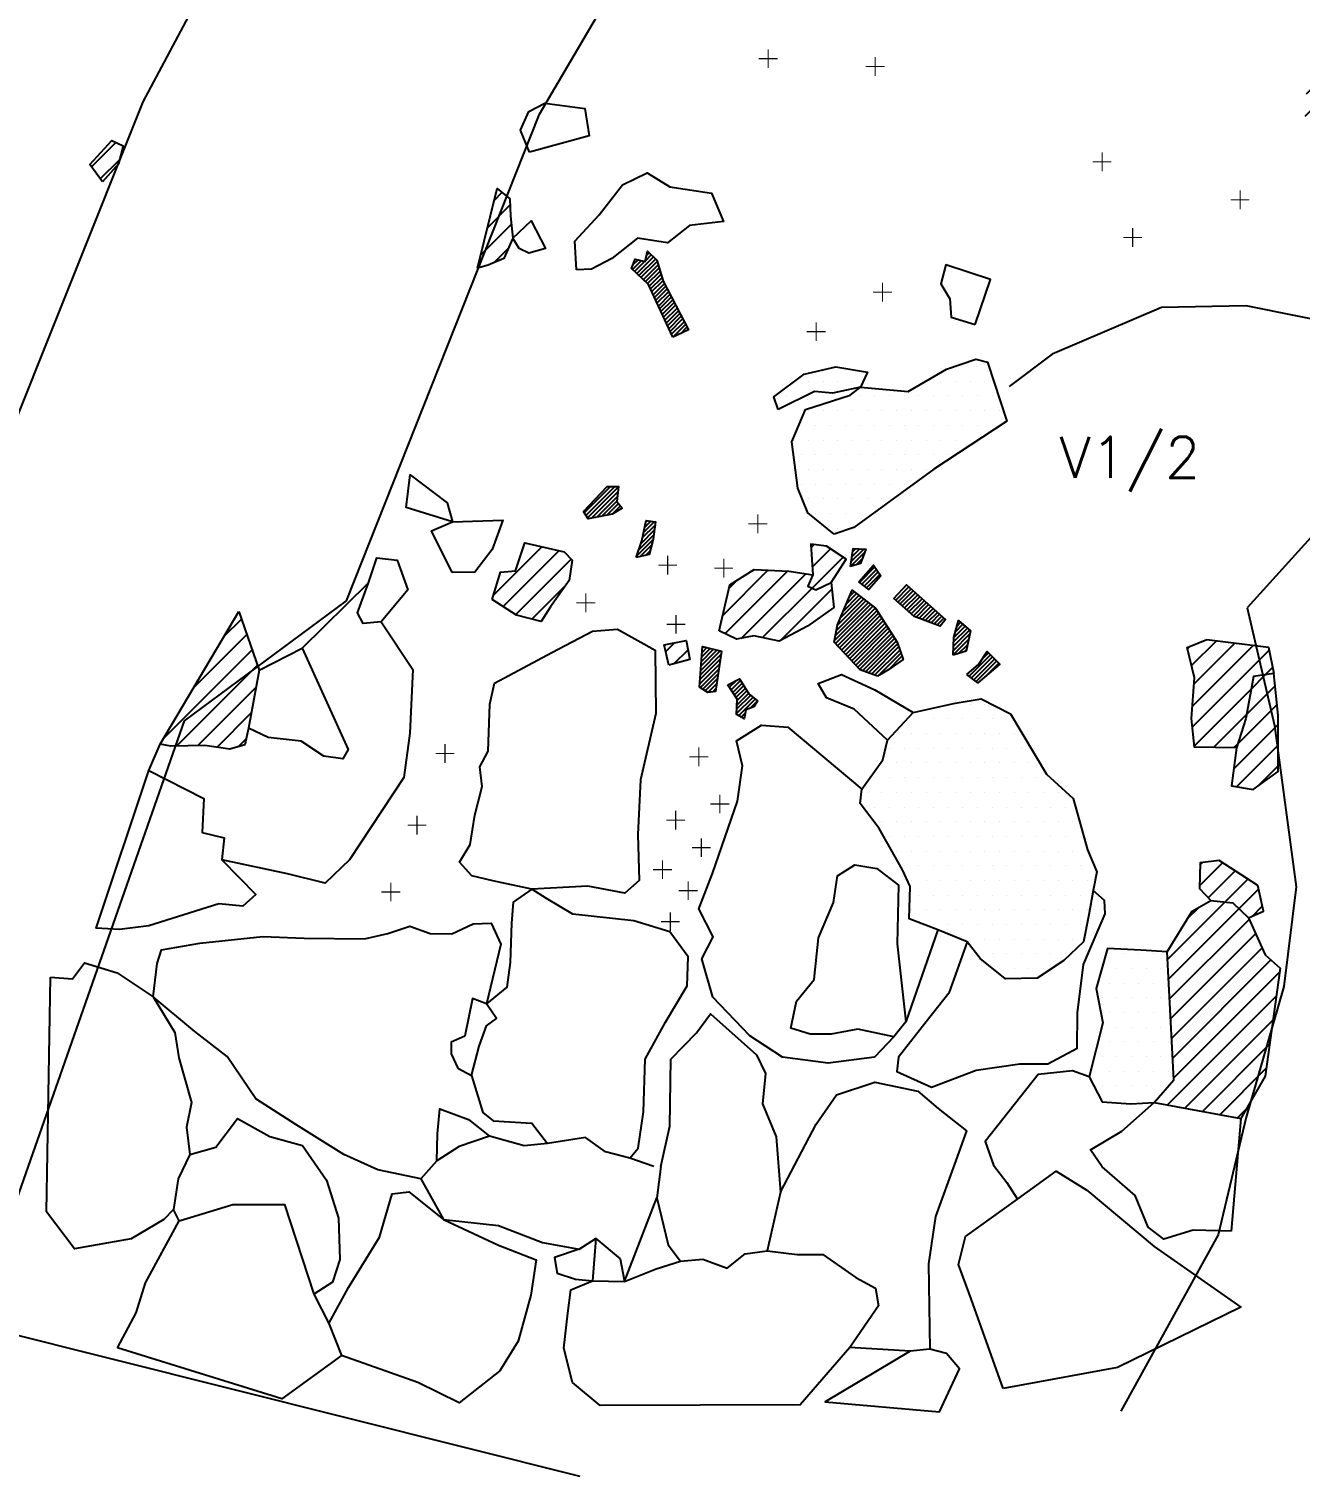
# Model space of a CAD drawing. Header units: metres. Extents: x -9.05 to -4.97, y -14.56 to -9.91.
# Drawn here: x -8.276 to -7.194, y -13.757 to -12.525 of the extents above; entities that cross this region are included whole.
import ezdxf

# ---------------------------------------------------------------- set-up
doc = ezdxf.new("R2010")
doc.units = ezdxf.units.M
doc.header["$LTSCALE"] = 25
doc.header["$MEASUREMENT"] = 0
doc.linetypes.add('STRICHPUNKTX2', pattern=[2, 1, -0.5, 0, -0.5])
doc.layers.get('0').update_dxf_attribs({"linetype": 'CONTINUOUS'})
for name, color, linetype in [('BEFUND', 1, 'CONTINUOUS'), ('FEUER', 1, 'CONTINUOUS'), ('GRABUNGSGRENZE', 3, 'STRICHPUNKTX2'), ('KNOCHEN', 2, 'CONTINUOUS'), ('KNOCHENSCHRAFF', 2, 'CONTINUOUS'), ('STEINE', 4, 'CONTINUOUS'), ('STEINESCHRAFF', 4, 'CONTINUOUS')]:
    doc.layers.add(name, color=color, linetype=linetype)
doc.styles.get("Standard").update_dxf_attribs({"font": 'txt.shx'})

# ---------------------------------------------------------------- blocks, each defined once
blk = doc.blocks.new('*X1')
at = {"color": 0}
for p, q in [((-775.03, -1271.77), (-774.81, -1271.56)), ((-776.24, -1272.98), (-775.47, -1272.21)), ((-776.2, -1272.59), (-775.76, -1272.15)), ((-776.06, -1273.15), (-775.18, -1272.28)), ((-775.88, -1273.33), (-774.46, -1271.91)), ((-775.7, -1273.5), (-774.28, -1272.09)), ((-775.52, -1273.67), (-774.15, -1272.3)), ((-775.34, -1273.85), (-774.06, -1272.57)), ((-775.16, -1274.02), (-773.98, -1272.84)), ((-775.13, -1272.23), (-774.64, -1271.73)), ((-774.98, -1274.19), (-773.89, -1273.11)), ((-774.83, -1274.4), (-773.81, -1273.38)), ((-774.72, -1274.64), (-773.72, -1273.65)), ((-774.61, -1274.88), (-773.64, -1273.92)), ((-774.49, -1275.13), (-773.52, -1274.16)), ((-774.38, -1275.37), (-773.4, -1274.39)), ((-774.27, -1275.61), (-773.28, -1274.62)), ((-774.16, -1275.85), (-773.16, -1274.86)), ((-774.04, -1276.09), (-773.04, -1275.09)), ((-773.93, -1276.33), (-772.92, -1275.32)), ((-773.82, -1276.57), (-772.8, -1275.56)), ((-773.71, -1276.81), (-772.68, -1275.79)), ((-773.59, -1277.05), (-772.57, -1276.03)), ((-773.48, -1277.3), (-772.45, -1276.26)), ((-773.37, -1277.54), (-772.33, -1276.49)), ((-773.26, -1277.78), (-772.21, -1276.73)), ((-773.14, -1278.02), (-772.09, -1276.96)), ((-773.03, -1278.26), (-771.97, -1277.19)), ((-772.92, -1278.5), (-771.85, -1277.43)), ((-772.81, -1278.74), (-771.73, -1277.66)), ((-772.16, -1278.45), (-771.61, -1277.89)), ((-771.5, -1278.14), (-771.49, -1278.13)), ((-780.35, -1293.71), (-778.1, -1291.46)), ((-780.21, -1293.92), (-777.75, -1291.46)), ((-780.07, -1294.13), (-777.43, -1291.49)), ((-779.73, -1294.15), (-777.47, -1291.89)), ((-779.29, -1294.06), (-777.52, -1292.3)), ((-778.85, -1293.97), (-777.57, -1292.7)), ((-778.4, -1293.88), (-777.43, -1292.91)), ((-777.94, -1293.78), (-777.27, -1293.1)), ((-775.38, -1295.81), (-774.31, -1294.74)), ((-775.29, -1295.37), (-774.37, -1294.45)), ((-775.2, -1294.92), (-774.68, -1294.41)), ((-775.11, -1294.48), (-775, -1294.37)), ((-775.9, -1297.39), (-774.48, -1295.97)), ((-775.71, -1296.84), (-774.42, -1295.56)), ((-775.51, -1296.3), (-774.36, -1295.15)), ((-775.58, -1297.43), (-774.61, -1296.46)), ((-775.13, -1297.32), (-774.74, -1296.94)), ((-757.67, -1298.26), (-756.47, -1297.05)), ((-757.62, -1297.85), (-756.55, -1296.78)), ((-757.55, -1297.43), (-756.88, -1296.76)), ((-757.48, -1297), (-757.22, -1296.74)), ((-757.17, -1298.11), (-756.68, -1297.62)), ((-756.92, -1299.62), (-755.6, -1298.31)), ((-756.72, -1299.78), (-755.46, -1298.52)), ((-756.52, -1299.93), (-755.32, -1298.73)), ((-756.32, -1300.08), (-755.18, -1298.95)), ((-753.13, -1300.08), (-752.9, -1299.84)), ((-758.88, -1303.71), (-756.37, -1301.19)), ((-758.81, -1303.28), (-756.57, -1301.04)), ((-758.56, -1302.68), (-756.77, -1300.88)), ((-758.29, -1302.06), (-756.97, -1300.73)), ((-758.03, -1301.44), (-757.17, -1300.58)), ((-757.76, -1300.82), (-757.37, -1300.42)), ((-756.12, -1300.24), (-756.03, -1300.15)), ((-753.83, -1301.13), (-752.71, -1300.01)), ((-753.64, -1301.3), (-752.52, -1300.18)), ((-753.45, -1301.46), (-752.34, -1300.34)), ((-753.27, -1301.63), (-752.15, -1300.51)), ((-753.08, -1301.79), (-751.96, -1300.68)), ((-752.89, -1301.96), (-751.77, -1300.84)), ((-752.7, -1302.12), (-751.59, -1301.01)), ((-752.51, -1302.29), (-751.4, -1301.18)), ((-759.03, -1304.56), (-755.97, -1301.5)), ((-758.96, -1304.14), (-756.17, -1301.35)), ((-758.95, -1304.84), (-755.77, -1301.65)), ((-758.78, -1305.02), (-755.57, -1301.81)), ((-758.61, -1305.2), (-755.42, -1302.02)), ((-758.44, -1305.38), (-755.29, -1302.23)), ((-758.26, -1305.57), (-755.15, -1302.45)), ((-752.33, -1302.46), (-751.21, -1301.34)), ((-752.1, -1302.58), (-751.03, -1301.51)), ((-751.84, -1302.68), (-750.84, -1301.68)), ((-751.58, -1302.77), (-750.65, -1301.84)), ((-751.33, -1302.87), (-750.47, -1302.01)), ((-751.07, -1302.96), (-750.28, -1302.18)), ((-750.81, -1303.06), (-750.09, -1302.34)), ((-758.09, -1305.75), (-755.01, -1302.67)), ((-757.92, -1305.93), (-754.88, -1302.88)), ((-757.75, -1306.11), (-754.74, -1303.1)), ((-757.58, -1306.3), (-754.6, -1303.32)), ((-757.41, -1306.48), (-754.47, -1303.53)), ((-750.55, -1303.16), (-749.91, -1302.51)), ((-750.29, -1303.25), (-749.72, -1302.68)), ((-748.91, -1305.05), (-747.54, -1303.68)), ((-748.9, -1304.69), (-747.73, -1303.52)), ((-748.89, -1304.32), (-747.92, -1303.36)), ((-748.75, -1303.83), (-748.11, -1303.19)), ((-748.61, -1303.34), (-748.31, -1303.03)), ((-757.24, -1306.66), (-754.33, -1303.75)), ((-757.07, -1306.84), (-754.19, -1303.97)), ((-756.9, -1307.03), (-754.05, -1304.18)), ((-756.66, -1307.14), (-753.92, -1304.4)), ((-756.4, -1307.23), (-753.78, -1304.62)), ((-756.14, -1307.33), (-753.67, -1304.86)), ((-748.94, -1305.78), (-747.61, -1304.46)), ((-748.92, -1305.42), (-747.52, -1304.01)), ((-748.49, -1305.69), (-747.7, -1304.9)), ((-770.47, -1307.52), (-768.71, -1305.75)), ((-770.44, -1307.14), (-768.77, -1305.46)), ((-770.42, -1306.76), (-769.05, -1305.39)), ((-770.39, -1306.38), (-769.34, -1305.32)), ((-770.36, -1305.99), (-769.62, -1305.25)), ((-770.33, -1305.61), (-769.9, -1305.18)), ((-770.31, -1305.23), (-770.18, -1305.11)), ((-755.89, -1307.43), (-753.58, -1305.12)), ((-755.63, -1307.53), (-753.49, -1305.38)), ((-755.32, -1307.57), (-753.4, -1305.65)), ((-754.48, -1307.09), (-753.31, -1305.91)), ((-747.97, -1305.52), (-747.79, -1305.35)), ((-747.58, -1307.61), (-745.77, -1305.8)), ((-747.38, -1307.76), (-745.59, -1305.97)), ((-747.18, -1307.91), (-745.41, -1306.15)), ((-746.42, -1306.09), (-745.94, -1305.62)), ((-770.53, -1308.28), (-768.83, -1306.58)), ((-770.5, -1307.9), (-768.77, -1306.17)), ((-770.48, -1308.59), (-768.89, -1307)), ((-753.29, -1306.25), (-753.21, -1306.17)), ((-746.98, -1308.07), (-745.24, -1306.33)), ((-746.07, -1307.51), (-745.06, -1306.5)), ((-770.26, -1308.72), (-768.95, -1307.42)), ((-770.05, -1308.86), (-769.02, -1307.83)), ((-769.83, -1309), (-769.08, -1308.25)), ((-767.97, -1308.55), (-767.36, -1307.94)), ((-767.83, -1308.77), (-767.04, -1307.98)), ((-767.7, -1308.99), (-766.9, -1308.19)), ((-767.56, -1309.21), (-766.77, -1308.41)), ((-767.43, -1309.42), (-766.63, -1308.63)), ((-682.24, -1311.92), (-678.77, -1308.45)), ((-681.85, -1311.18), (-679.04, -1308.37)), ((-681.46, -1310.43), (-679.31, -1308.29)), ((-769.41, -1308.93), (-769.14, -1308.66)), ((-767.39, -1310.8), (-765.98, -1309.39)), ((-767.38, -1310.43), (-766.17, -1309.23)), ((-767.36, -1310.07), (-766.35, -1309.06)), ((-767.35, -1309.7), (-766.49, -1308.84)), ((-767.21, -1310.98), (-765.79, -1309.56)), ((-766.21, -1310.33), (-765.65, -1309.77)), ((-682.62, -1312.65), (-678.85, -1308.88)), ((-682.43, -1312.82), (-679.14, -1309.52)), ((-766.98, -1311.1), (-766.64, -1310.75)), ((-682.24, -1312.98), (-679.43, -1310.17)), ((-682.06, -1313.15), (-679.69, -1310.78)), ((-766.75, -1311.22), (-766.72, -1311.2)), ((-681.87, -1313.31), (-679.73, -1311.17)), ((-681.68, -1313.48), (-679.77, -1311.57)), ((-681.49, -1313.64), (-679.81, -1311.96)), ((-681.3, -1313.81), (-679.85, -1312.35)), ((-681.11, -1313.97), (-679.89, -1312.75)), ((-680.76, -1313.98), (-679.93, -1313.14)), ((-680.17, -1313.74), (-679.97, -1313.54)), ((-687.28, -1317.31), (-684.69, -1314.72)), ((-687.14, -1317.52), (-684.25, -1314.63)), ((-686.76, -1317.5), (-683.8, -1314.54)), ((-686.39, -1317.48), (-683.36, -1314.45)), ((-686.02, -1317.47), (-682.97, -1314.42)), ((-685.65, -1317.45), (-682.88, -1314.68)), ((-687.1, -1316.78), (-685.13, -1314.81)), ((-686.93, -1316.25), (-685.57, -1314.9)), ((-686.75, -1315.72), (-686.02, -1314.99)), ((-686.57, -1315.19), (-686.46, -1315.08)), ((-685.27, -1317.43), (-682.79, -1314.95)), ((-684.9, -1317.41), (-682.7, -1315.21)), ((-684.53, -1317.39), (-682.61, -1315.48)), ((-684.16, -1317.37), (-682.53, -1315.74)), ((-683.79, -1317.35), (-682.65, -1316.22)), ((-683.41, -1317.33), (-683.12, -1317.04)), ((-687.35, -1322.69), (-684.93, -1320.26)), ((-687.35, -1323.04), (-684.63, -1320.32)), ((-687.28, -1323.32), (-684.33, -1320.37)), ((-687.24, -1322.22), (-685.23, -1320.21)), ((-687.2, -1323.6), (-684.52, -1320.92)), ((-687.12, -1321.75), (-685.72, -1320.35)), ((-687, -1321.28), (-686.54, -1320.81)), ((-687.13, -1323.87), (-684.77, -1321.52)), ((-686.95, -1324.05), (-685.01, -1322.11)), ((-686.69, -1324.15), (-684.94, -1322.39)), ((-686.44, -1324.25), (-684.86, -1322.67)), ((-686.18, -1324.35), (-684.79, -1322.96)), ((-685.93, -1324.45), (-684.72, -1323.24)), ((-689.94, -1324.56), (-689.86, -1324.49)), ((-689.91, -1324.9), (-689.46, -1324.44)), ((-689.89, -1325.23), (-689.05, -1324.38)), ((-689.87, -1325.56), (-688.64, -1324.33)), ((-689.85, -1325.89), (-688.23, -1324.28)), ((-689.83, -1326.22), (-687.9, -1324.3)), ((-689.8, -1326.55), (-687.66, -1324.41)), ((-689.78, -1326.89), (-687.42, -1324.53)), ((-689.76, -1327.22), (-687.19, -1324.64)), ((-685.68, -1324.55), (-684.65, -1323.52)), ((-684.83, -1324.05), (-684.57, -1323.8)), ((-689.74, -1327.55), (-686.95, -1324.76)), ((-689.72, -1327.88), (-686.71, -1324.87)), ((-689.69, -1328.21), (-686.47, -1324.99)), ((-689.53, -1328.4), (-686.63, -1325.5)), ((-689.23, -1328.46), (-686.86, -1326.09)), ((-688.94, -1328.52), (-687.1, -1326.68)), ((-688.65, -1328.58), (-687.09, -1327.03)), ((-688.35, -1328.64), (-687.04, -1327.32)), ((-687.99, -1328.63), (-686.95, -1327.59)), ((-687.55, -1328.55), (-686.79, -1327.78)), ((-687.12, -1328.46), (-686.62, -1327.97)), ((-686.68, -1328.38), (-686.46, -1328.16))]:
    blk.add_line(p, q, dxfattribs=at)
blk = doc.blocks.new('*X3')
at = {"color": 0}
for p, q in [((-788, -1267.07), (-787.36, -1266.42)), ((-788.58, -1269.42), (-786.68, -1267.51)), ((-789.17, -1271.77), (-786.56, -1269.16)), ((-788.03, -1272.39), (-786.83, -1271.19)), ((-785.42, -1296.31), (-785.37, -1296.25)), ((-788.1, -1300.75), (-783.93, -1296.58)), ((-787.25, -1301.67), (-782.49, -1296.91)), ((-761.03, -1296.66), (-760.78, -1296.41)), ((-760.94, -1300.11), (-758.31, -1297.48)), ((-760.93, -1298.33), (-759.37, -1296.77)), ((-786.17, -1302.36), (-781.45, -1297.64)), ((-768.56, -1302.43), (-764.71, -1298.58)), ((-768.37, -1304), (-763.03, -1298.67)), ((-784.8, -1302.75), (-781.99, -1299.94)), ((-768.02, -1300.12), (-767.37, -1299.47)), ((-766.98, -1304.39), (-761.48, -1298.89)), ((-765.16, -1304.32), (-760.94, -1300.11)), ((-763.63, -1304.56), (-759.26, -1300.2)), ((-811, -1304.21), (-809.54, -1302.74)), ((-813.58, -1308.56), (-809.08, -1304.05)), ((-773.41, -1305.51), (-772.67, -1304.77)), ((-816.16, -1312.91), (-808.62, -1305.37)), ((-772.68, -1306.54), (-771.52, -1305.38)), ((-815.04, -1313.55), (-808.17, -1306.68)), ((-813.24, -1313.51), (-808.3, -1308.57)), ((-811.6, -1313.65), (-808.7, -1310.74)), ((-809.79, -1313.6), (-809.13, -1312.94)), ((-862.51, -1338.04), (-857.01, -1332.54)), ((-862.4, -1339.69), (-855.13, -1332.43)), ((-862.22, -1341.28), (-853.34, -1332.4)), ((-862.1, -1342.93), (-851.84, -1332.67)), ((-861.84, -1344.44), (-850.34, -1332.94)), ((-863.4, -1337.16), (-859.98, -1333.74)), ((-860.99, -1345.36), (-849.45, -1333.82)), ((-860.14, -1346.27), (-849.02, -1335.15)), ((-859.01, -1346.91), (-848.59, -1336.49)), ((-857.53, -1347.2), (-848.15, -1337.82)), ((-855.82, -1347.26), (-847.72, -1339.16)), ((-853.88, -1347.09), (-847.41, -1340.62)), ((-852.06, -1347.03), (-847.28, -1342.26)), ((-850.42, -1347.16), (-847.16, -1343.9)), ((-849.31, -1347.83), (-847.03, -1345.54)), ((-848.21, -1348.49), (-846.91, -1347.18)), ((-847.11, -1349.15), (-846.78, -1348.83))]:
    blk.add_line(p, q, dxfattribs=at)
blk = doc.blocks.new('*X4')
at = {"color": 0}
for p, q in [((-718.98, -1259.92), (-716.9, -1257.83)), ((-718.86, -1258.03), (-718.39, -1257.56)), ((-718.19, -1260.89), (-716.63, -1259.33)), ((-708.74, -1265.59), (-707.8, -1264.64)), ((-708.16, -1266.78), (-706.7, -1265.31)), ((-707.58, -1267.96), (-705.59, -1265.98)), ((-707, -1269.15), (-704.49, -1266.64)), ((-716.89, -1286.11), (-713.81, -1283.03)), ((-716.25, -1287.24), (-712.27, -1283.26)), ((-715.69, -1288.45), (-710.73, -1283.49)), ((-714.24, -1288.76), (-709.27, -1283.8)), ((-711.53, -1287.82), (-708.76, -1285.05)), ((-728.64, -1306.7), (-726.53, -1304.59)), ((-728.43, -1308.26), (-724.96, -1304.79)), ((-728.98, -1305.27), (-728.77, -1305.06)), ((-728.57, -1310.16), (-723.39, -1304.99)), ((-728.57, -1311.93), (-722.04, -1305.4)), ((-722.37, -1307.5), (-721.74, -1306.87)), ((-723.95, -1310.85), (-721.53, -1308.43)), ((-723.55, -1308.68), (-722.37, -1307.5)), ((-728.4, -1313.53), (-723.55, -1308.68)), ((-726.77, -1313.67), (-723.95, -1310.85)), ((-724.73, -1313.4), (-721.36, -1310.03)), ((-725.05, -1315.49), (-721.27, -1311.71)), ((-725.03, -1313.69), (-724.73, -1313.4)), ((-724.82, -1317.02), (-721.27, -1313.47)), ((-722.98, -1316.95), (-721.27, -1315.24)), ((-727.97, -1325.47), (-726, -1323.5)), ((-727.93, -1323.67), (-727.75, -1323.49)), ((-727.22, -1326.49), (-724.92, -1324.19)), ((-725.8, -1326.84), (-723.85, -1324.89)), ((-724.61, -1327.41), (-722.93, -1325.74)), ((-730.68, -1331.72), (-725.8, -1326.84)), ((-730.6, -1333.4), (-724.61, -1327.41)), ((-730.51, -1335.08), (-723.74, -1328.32)), ((-728.95, -1328.22), (-728.04, -1327.32)), ((-723.46, -1328.03), (-722.62, -1327.2)), ((-730.42, -1336.76), (-723.19, -1329.54)), ((-730.33, -1338.44), (-722.64, -1330.75)), ((-730.25, -1340.13), (-721.89, -1331.77)), ((-730.16, -1341.81), (-721.15, -1332.8)), ((-670.96, -1333.87), (-669.55, -1332.47)), ((-670.09, -1334.77), (-667.94, -1332.62)), ((-669.07, -1335.52), (-666.32, -1332.77)), ((-667.9, -1336.11), (-665.24, -1333.45)), ((-730.7, -1344.11), (-721.43, -1334.85)), ((-729.21, -1344.39), (-721.72, -1336.9)), ((-727.72, -1344.67), (-722, -1338.95)), ((-726.22, -1344.94), (-722.28, -1341)), ((-724.73, -1345.22), (-724, -1344.48))]:
    blk.add_line(p, q, dxfattribs=at)
blk = doc.blocks.new('*X5')
at = {"color": 0}
for p, q in [((-843.78, -1236.23), (-843.36, -1235.8)), ((-843.49, -1237.7), (-841.69, -1235.91)), ((-842.99, -1238.97), (-840.66, -1236.64)), ((-841.47, -1239.22), (-841.01, -1238.76)), ((-839.29, -1240.57), (-838.59, -1239.87)), ((-838.43, -1241.48), (-837.35, -1240.4)), ((-842.41, -1243.69), (-841.46, -1242.75)), ((-841.33, -1244.38), (-839.66, -1242.72)), ((-840.13, -1244.95), (-838.95, -1243.77)), ((-822.3, -1264.24), (-820.22, -1262.16)), ((-821.55, -1265.26), (-819.9, -1263.61)), ((-834.89, -1283.9), (-832.88, -1281.89))]:
    blk.add_line(p, q, dxfattribs=at)
blk = doc.blocks.new('LB')
at = {"layer": 'FEUER', "const_width": 0.1}
for points in [[(0, 0), (0, -1.6)], [(-0.8, -0.8), (0.8, -0.8)]]:
    blk.add_lwpolyline(points, dxfattribs=at)
blk = doc.blocks.new('*X12')
at = {"color": 0}
for p, q in [((-748.125, -1281.25), (-748.125, -1281.25)), ((-746.875, -1281.25), (-746.875, -1281.25)), ((-761.25, -1282.5), (-761.25, -1282.5)), ((-760, -1282.5), (-760, -1282.5)), ((-758.75, -1282.5), (-758.75, -1282.5)), ((-757.5, -1282.5), (-757.5, -1282.5)), ((-751.25, -1282.5), (-751.25, -1282.5)), ((-750, -1282.5), (-750, -1282.5)), ((-748.75, -1282.5), (-748.75, -1282.5)), ((-747.5, -1282.5), (-747.5, -1282.5)), ((-746.25, -1282.5), (-746.25, -1282.5)), ((-763.125, -1283.75), (-763.125, -1283.75)), ((-761.875, -1283.75), (-761.875, -1283.75)), ((-756.875, -1283.75), (-756.875, -1283.75)), ((-755.625, -1283.75), (-755.625, -1283.75)), ((-754.375, -1283.75), (-754.375, -1283.75)), ((-753.125, -1283.75), (-753.125, -1283.75)), ((-751.875, -1283.75), (-751.875, -1283.75)), ((-750.625, -1283.75), (-750.625, -1283.75)), ((-749.375, -1283.75), (-749.375, -1283.75)), ((-748.125, -1283.75), (-748.125, -1283.75)), ((-746.875, -1283.75), (-746.875, -1283.75)), ((-745.625, -1283.75), (-745.625, -1283.75)), ((-761.25, -1285), (-761.25, -1285)), ((-760, -1285), (-760, -1285)), ((-758.75, -1285), (-758.75, -1285)), ((-757.5, -1285), (-757.5, -1285)), ((-756.25, -1285), (-756.25, -1285)), ((-755, -1285), (-755, -1285)), ((-753.75, -1285), (-753.75, -1285)), ((-752.5, -1285), (-752.5, -1285)), ((-751.25, -1285), (-751.25, -1285)), ((-750, -1285), (-750, -1285)), ((-748.75, -1285), (-748.75, -1285)), ((-747.5, -1285), (-747.5, -1285)), ((-746.25, -1285), (-746.25, -1285)), ((-745, -1285), (-745, -1285)), ((-761.875, -1286.25), (-761.875, -1286.25)), ((-760.625, -1286.25), (-760.625, -1286.25)), ((-759.375, -1286.25), (-759.375, -1286.25)), ((-758.125, -1286.25), (-758.125, -1286.25)), ((-756.875, -1286.25), (-756.875, -1286.25)), ((-755.625, -1286.25), (-755.625, -1286.25)), ((-754.375, -1286.25), (-754.375, -1286.25)), ((-753.125, -1286.25), (-753.125, -1286.25)), ((-751.875, -1286.25), (-751.875, -1286.25)), ((-750.625, -1286.25), (-750.625, -1286.25)), ((-749.375, -1286.25), (-749.375, -1286.25)), ((-748.125, -1286.25), (-748.125, -1286.25)), ((-746.875, -1286.25), (-746.875, -1286.25)), ((-745.625, -1286.25), (-745.625, -1286.25)), ((-762.5, -1287.5), (-762.5, -1287.5)), ((-761.25, -1287.5), (-761.25, -1287.5)), ((-760, -1287.5), (-760, -1287.5)), ((-758.75, -1287.5), (-758.75, -1287.5)), ((-757.5, -1287.5), (-757.5, -1287.5)), ((-756.25, -1287.5), (-756.25, -1287.5)), ((-755, -1287.5), (-755, -1287.5)), ((-753.75, -1287.5), (-753.75, -1287.5)), ((-752.5, -1287.5), (-752.5, -1287.5)), ((-751.25, -1287.5), (-751.25, -1287.5)), ((-750, -1287.5), (-750, -1287.5)), ((-748.75, -1287.5), (-748.75, -1287.5)), ((-747.5, -1287.5), (-747.5, -1287.5)), ((-761.875, -1288.75), (-761.875, -1288.75)), ((-760.625, -1288.75), (-760.625, -1288.75)), ((-759.375, -1288.75), (-759.375, -1288.75)), ((-758.125, -1288.75), (-758.125, -1288.75)), ((-756.875, -1288.75), (-756.875, -1288.75)), ((-755.625, -1288.75), (-755.625, -1288.75)), ((-754.375, -1288.75), (-754.375, -1288.75)), ((-753.125, -1288.75), (-753.125, -1288.75)), ((-751.875, -1288.75), (-751.875, -1288.75)), ((-750.625, -1288.75), (-750.625, -1288.75)), ((-749.375, -1288.75), (-749.375, -1288.75)), ((-761.25, -1290), (-761.25, -1290)), ((-760, -1290), (-760, -1290)), ((-758.75, -1290), (-758.75, -1290)), ((-757.5, -1290), (-757.5, -1290)), ((-756.25, -1290), (-756.25, -1290)), ((-755, -1290), (-755, -1290)), ((-753.75, -1290), (-753.75, -1290)), ((-752.5, -1290), (-752.5, -1290)), ((-751.25, -1290), (-751.25, -1290)), ((-761.875, -1291.25), (-761.875, -1291.25)), ((-760.625, -1291.25), (-760.625, -1291.25)), ((-759.375, -1291.25), (-759.375, -1291.25)), ((-758.125, -1291.25), (-758.125, -1291.25)), ((-756.875, -1291.25), (-756.875, -1291.25)), ((-755.625, -1291.25), (-755.625, -1291.25)), ((-754.375, -1291.25), (-754.375, -1291.25)), ((-753.125, -1291.25), (-753.125, -1291.25)), ((-761.25, -1292.5), (-761.25, -1292.5)), ((-760, -1292.5), (-760, -1292.5)), ((-758.75, -1292.5), (-758.75, -1292.5)), ((-757.5, -1292.5), (-757.5, -1292.5)), ((-756.25, -1292.5), (-756.25, -1292.5)), ((-755, -1292.5), (-755, -1292.5)), ((-760.625, -1293.75), (-760.625, -1293.75)), ((-759.375, -1293.75), (-759.375, -1293.75)), ((-758.125, -1293.75), (-758.125, -1293.75)), ((-756.875, -1293.75), (-756.875, -1293.75)), ((-758.75, -1295), (-758.75, -1295)), ((-748.75, -1310), (-748.75, -1310)), ((-747.5, -1310), (-747.5, -1310)), ((-746.25, -1310), (-746.25, -1310)), ((-751.875, -1311.25), (-751.875, -1311.25)), ((-750.625, -1311.25), (-750.625, -1311.25)), ((-749.375, -1311.25), (-749.375, -1311.25)), ((-748.125, -1311.25), (-748.125, -1311.25)), ((-746.875, -1311.25), (-746.875, -1311.25)), ((-745.625, -1311.25), (-745.625, -1311.25)), ((-744.375, -1311.25), (-744.375, -1311.25)), ((-753.75, -1312.5), (-753.75, -1312.5)), ((-752.5, -1312.5), (-752.5, -1312.5)), ((-751.25, -1312.5), (-751.25, -1312.5)), ((-750, -1312.5), (-750, -1312.5)), ((-748.75, -1312.5), (-748.75, -1312.5)), ((-747.5, -1312.5), (-747.5, -1312.5)), ((-746.25, -1312.5), (-746.25, -1312.5)), ((-745, -1312.5), (-745, -1312.5)), ((-743.75, -1312.5), (-743.75, -1312.5)), ((-754.375, -1313.75), (-754.375, -1313.75)), ((-753.125, -1313.75), (-753.125, -1313.75)), ((-751.875, -1313.75), (-751.875, -1313.75)), ((-750.625, -1313.75), (-750.625, -1313.75)), ((-749.375, -1313.75), (-749.375, -1313.75)), ((-748.125, -1313.75), (-748.125, -1313.75)), ((-746.875, -1313.75), (-746.875, -1313.75)), ((-745.625, -1313.75), (-745.625, -1313.75)), ((-744.375, -1313.75), (-744.375, -1313.75)), ((-743.125, -1313.75), (-743.125, -1313.75)), ((-755, -1315), (-755, -1315)), ((-753.75, -1315), (-753.75, -1315)), ((-752.5, -1315), (-752.5, -1315)), ((-751.25, -1315), (-751.25, -1315)), ((-750, -1315), (-750, -1315)), ((-748.75, -1315), (-748.75, -1315)), ((-747.5, -1315), (-747.5, -1315)), ((-746.25, -1315), (-746.25, -1315)), ((-745, -1315), (-745, -1315)), ((-743.75, -1315), (-743.75, -1315)), ((-742.5, -1315), (-742.5, -1315)), ((-755.625, -1316.25), (-755.625, -1316.25)), ((-754.375, -1316.25), (-754.375, -1316.25)), ((-753.125, -1316.25), (-753.125, -1316.25)), ((-751.875, -1316.25), (-751.875, -1316.25)), ((-750.625, -1316.25), (-750.625, -1316.25)), ((-749.375, -1316.25), (-749.375, -1316.25)), ((-748.125, -1316.25), (-748.125, -1316.25)), ((-746.875, -1316.25), (-746.875, -1316.25)), ((-745.625, -1316.25), (-745.625, -1316.25)), ((-744.375, -1316.25), (-744.375, -1316.25)), ((-743.125, -1316.25), (-743.125, -1316.25)), ((-741.875, -1316.25), (-741.875, -1316.25)), ((-756.25, -1317.5), (-756.25, -1317.5)), ((-755, -1317.5), (-755, -1317.5)), ((-753.75, -1317.5), (-753.75, -1317.5)), ((-752.5, -1317.5), (-752.5, -1317.5)), ((-751.25, -1317.5), (-751.25, -1317.5)), ((-750, -1317.5), (-750, -1317.5)), ((-748.75, -1317.5), (-748.75, -1317.5)), ((-747.5, -1317.5), (-747.5, -1317.5)), ((-746.25, -1317.5), (-746.25, -1317.5)), ((-745, -1317.5), (-745, -1317.5)), ((-743.75, -1317.5), (-743.75, -1317.5)), ((-742.5, -1317.5), (-742.5, -1317.5)), ((-741.25, -1317.5), (-741.25, -1317.5)), ((-740, -1317.5), (-740, -1317.5)), ((-755.625, -1318.75), (-755.625, -1318.75)), ((-754.375, -1318.75), (-754.375, -1318.75)), ((-753.125, -1318.75), (-753.125, -1318.75)), ((-751.875, -1318.75), (-751.875, -1318.75)), ((-750.625, -1318.75), (-750.625, -1318.75)), ((-749.375, -1318.75), (-749.375, -1318.75)), ((-748.125, -1318.75), (-748.125, -1318.75)), ((-746.875, -1318.75), (-746.875, -1318.75)), ((-745.625, -1318.75), (-745.625, -1318.75)), ((-744.375, -1318.75), (-744.375, -1318.75)), ((-743.125, -1318.75), (-743.125, -1318.75)), ((-741.875, -1318.75), (-741.875, -1318.75)), ((-740.625, -1318.75), (-740.625, -1318.75)), ((-739.375, -1318.75), (-739.375, -1318.75)), ((-755, -1320), (-755, -1320)), ((-753.75, -1320), (-753.75, -1320)), ((-752.5, -1320), (-752.5, -1320)), ((-751.25, -1320), (-751.25, -1320)), ((-750, -1320), (-750, -1320)), ((-748.75, -1320), (-748.75, -1320)), ((-747.5, -1320), (-747.5, -1320)), ((-746.25, -1320), (-746.25, -1320)), ((-745, -1320), (-745, -1320)), ((-743.75, -1320), (-743.75, -1320)), ((-742.5, -1320), (-742.5, -1320)), ((-741.25, -1320), (-741.25, -1320)), ((-740, -1320), (-740, -1320)), ((-738.75, -1320), (-738.75, -1320)), ((-754.375, -1321.25), (-754.375, -1321.25)), ((-753.125, -1321.25), (-753.125, -1321.25)), ((-751.875, -1321.25), (-751.875, -1321.25)), ((-750.625, -1321.25), (-750.625, -1321.25)), ((-749.375, -1321.25), (-749.375, -1321.25)), ((-748.125, -1321.25), (-748.125, -1321.25)), ((-746.875, -1321.25), (-746.875, -1321.25)), ((-745.625, -1321.25), (-745.625, -1321.25)), ((-744.375, -1321.25), (-744.375, -1321.25)), ((-743.125, -1321.25), (-743.125, -1321.25)), ((-741.875, -1321.25), (-741.875, -1321.25)), ((-740.625, -1321.25), (-740.625, -1321.25)), ((-739.375, -1321.25), (-739.375, -1321.25)), ((-738.125, -1321.25), (-738.125, -1321.25)), ((-753.75, -1322.5), (-753.75, -1322.5)), ((-752.5, -1322.5), (-752.5, -1322.5)), ((-751.25, -1322.5), (-751.25, -1322.5)), ((-750, -1322.5), (-750, -1322.5)), ((-748.75, -1322.5), (-748.75, -1322.5)), ((-747.5, -1322.5), (-747.5, -1322.5)), ((-746.25, -1322.5), (-746.25, -1322.5)), ((-745, -1322.5), (-745, -1322.5)), ((-743.75, -1322.5), (-743.75, -1322.5)), ((-742.5, -1322.5), (-742.5, -1322.5)), ((-741.25, -1322.5), (-741.25, -1322.5)), ((-740, -1322.5), (-740, -1322.5)), ((-738.75, -1322.5), (-738.75, -1322.5)), ((-737.5, -1322.5), (-737.5, -1322.5)), ((-753.125, -1323.75), (-753.125, -1323.75)), ((-751.875, -1323.75), (-751.875, -1323.75)), ((-750.625, -1323.75), (-750.625, -1323.75)), ((-749.375, -1323.75), (-749.375, -1323.75)), ((-748.125, -1323.75), (-748.125, -1323.75)), ((-746.875, -1323.75), (-746.875, -1323.75)), ((-745.625, -1323.75), (-745.625, -1323.75)), ((-744.375, -1323.75), (-744.375, -1323.75)), ((-743.125, -1323.75), (-743.125, -1323.75)), ((-741.875, -1323.75), (-741.875, -1323.75)), ((-740.625, -1323.75), (-740.625, -1323.75)), ((-739.375, -1323.75), (-739.375, -1323.75)), ((-738.125, -1323.75), (-738.125, -1323.75)), ((-752.5, -1325), (-752.5, -1325)), ((-751.25, -1325), (-751.25, -1325)), ((-750, -1325), (-750, -1325)), ((-748.75, -1325), (-748.75, -1325)), ((-747.5, -1325), (-747.5, -1325)), ((-746.25, -1325), (-746.25, -1325)), ((-745, -1325), (-745, -1325)), ((-743.75, -1325), (-743.75, -1325)), ((-742.5, -1325), (-742.5, -1325)), ((-741.25, -1325), (-741.25, -1325)), ((-740, -1325), (-740, -1325)), ((-738.75, -1325), (-738.75, -1325)), ((-737.5, -1325), (-737.5, -1325)), ((-751.875, -1326.25), (-751.875, -1326.25)), ((-750.625, -1326.25), (-750.625, -1326.25)), ((-749.375, -1326.25), (-749.375, -1326.25)), ((-748.125, -1326.25), (-748.125, -1326.25)), ((-746.875, -1326.25), (-746.875, -1326.25)), ((-745.625, -1326.25), (-745.625, -1326.25)), ((-744.375, -1326.25), (-744.375, -1326.25)), ((-743.125, -1326.25), (-743.125, -1326.25)), ((-741.875, -1326.25), (-741.875, -1326.25)), ((-740.625, -1326.25), (-740.625, -1326.25)), ((-739.375, -1326.25), (-739.375, -1326.25)), ((-738.125, -1326.25), (-738.125, -1326.25)), ((-752.5, -1327.5), (-752.5, -1327.5)), ((-751.25, -1327.5), (-751.25, -1327.5)), ((-750, -1327.5), (-750, -1327.5)), ((-748.75, -1327.5), (-748.75, -1327.5)), ((-747.5, -1327.5), (-747.5, -1327.5)), ((-746.25, -1327.5), (-746.25, -1327.5)), ((-745, -1327.5), (-745, -1327.5)), ((-743.75, -1327.5), (-743.75, -1327.5)), ((-742.5, -1327.5), (-742.5, -1327.5)), ((-741.25, -1327.5), (-741.25, -1327.5)), ((-740, -1327.5), (-740, -1327.5)), ((-738.75, -1327.5), (-738.75, -1327.5)), ((-737.5, -1327.5), (-737.5, -1327.5)), ((-750.625, -1328.75), (-750.625, -1328.75)), ((-749.375, -1328.75), (-749.375, -1328.75)), ((-748.125, -1328.75), (-748.125, -1328.75)), ((-746.875, -1328.75), (-746.875, -1328.75)), ((-745.625, -1328.75), (-745.625, -1328.75)), ((-744.375, -1328.75), (-744.375, -1328.75)), ((-743.125, -1328.75), (-743.125, -1328.75)), ((-741.875, -1328.75), (-741.875, -1328.75)), ((-740.625, -1328.75), (-740.625, -1328.75)), ((-739.375, -1328.75), (-739.375, -1328.75)), ((-738.125, -1328.75), (-738.125, -1328.75)), ((-747.5, -1330), (-747.5, -1330)), ((-746.25, -1330), (-746.25, -1330)), ((-745, -1330), (-745, -1330)), ((-743.75, -1330), (-743.75, -1330)), ((-742.5, -1330), (-742.5, -1330)), ((-741.25, -1330), (-741.25, -1330)), ((-740, -1330), (-740, -1330)), ((-738.75, -1330), (-738.75, -1330)), ((-746.875, -1331.25), (-746.875, -1331.25)), ((-745.625, -1331.25), (-745.625, -1331.25)), ((-744.375, -1331.25), (-744.375, -1331.25)), ((-743.125, -1331.25), (-743.125, -1331.25)), ((-741.875, -1331.25), (-741.875, -1331.25)), ((-740.625, -1331.25), (-740.625, -1331.25)), ((-739.375, -1331.25), (-739.375, -1331.25)), ((-735.625, -1331.25), (-735.625, -1331.25)), ((-734.375, -1331.25), (-734.375, -1331.25)), ((-733.125, -1331.25), (-733.125, -1331.25)), ((-731.875, -1331.25), (-731.875, -1331.25)), ((-745, -1332.5), (-745, -1332.5)), ((-743.75, -1332.5), (-743.75, -1332.5)), ((-742.5, -1332.5), (-742.5, -1332.5)), ((-741.25, -1332.5), (-741.25, -1332.5)), ((-736.25, -1332.5), (-736.25, -1332.5)), ((-735, -1332.5), (-735, -1332.5)), ((-733.75, -1332.5), (-733.75, -1332.5)), ((-732.5, -1332.5), (-732.5, -1332.5)), ((-731.25, -1332.5), (-731.25, -1332.5)), ((-735.625, -1333.75), (-735.625, -1333.75)), ((-734.375, -1333.75), (-734.375, -1333.75)), ((-733.125, -1333.75), (-733.125, -1333.75)), ((-731.875, -1333.75), (-731.875, -1333.75)), ((-730.625, -1333.75), (-730.625, -1333.75)), ((-736.25, -1335), (-736.25, -1335)), ((-735, -1335), (-735, -1335)), ((-733.75, -1335), (-733.75, -1335)), ((-732.5, -1335), (-732.5, -1335)), ((-731.25, -1335), (-731.25, -1335)), ((-735.625, -1336.25), (-735.625, -1336.25)), ((-734.375, -1336.25), (-734.375, -1336.25)), ((-733.125, -1336.25), (-733.125, -1336.25)), ((-731.875, -1336.25), (-731.875, -1336.25)), ((-730.625, -1336.25), (-730.625, -1336.25)), ((-736.25, -1337.5), (-736.25, -1337.5)), ((-735, -1337.5), (-735, -1337.5)), ((-733.75, -1337.5), (-733.75, -1337.5)), ((-732.5, -1337.5), (-732.5, -1337.5)), ((-731.25, -1337.5), (-731.25, -1337.5)), ((-735.625, -1338.75), (-735.625, -1338.75)), ((-734.375, -1338.75), (-734.375, -1338.75)), ((-733.125, -1338.75), (-733.125, -1338.75)), ((-731.875, -1338.75), (-731.875, -1338.75)), ((-730.625, -1338.75), (-730.625, -1338.75)), ((-736.25, -1340), (-736.25, -1340)), ((-735, -1340), (-735, -1340)), ((-733.75, -1340), (-733.75, -1340)), ((-732.5, -1340), (-732.5, -1340)), ((-731.25, -1340), (-731.25, -1340)), ((-736.875, -1341.25), (-736.875, -1341.25)), ((-735.625, -1341.25), (-735.625, -1341.25)), ((-734.375, -1341.25), (-734.375, -1341.25)), ((-733.125, -1341.25), (-733.125, -1341.25)), ((-731.875, -1341.25), (-731.875, -1341.25)), ((-730.625, -1341.25), (-730.625, -1341.25)), ((-736.25, -1342.5), (-736.25, -1342.5)), ((-735, -1342.5), (-735, -1342.5)), ((-733.75, -1342.5), (-733.75, -1342.5)), ((-732.5, -1342.5), (-732.5, -1342.5)), ((-731.25, -1342.5), (-731.25, -1342.5)), ((-735.625, -1343.75), (-735.625, -1343.75)), ((-734.375, -1343.75), (-734.375, -1343.75)), ((-733.125, -1343.75), (-733.125, -1343.75)), ((-731.875, -1343.75), (-731.875, -1343.75))]:
    blk.add_line(p, q, dxfattribs=at)

msp = doc.modelspace()

# ---------------------------------------------------------------- linework, layer by layer
at = {"layer": 'BEFUND'}
msp.add_lwpolyline([(-7.0655, -12.7987), (-7.1524, -12.7784), (-7.2399, -12.7607), (-7.3121, -12.7622), (-7.4051, -12.802), (-7.4417, -12.8295)], dxfattribs=at)
at = {"layer": 'GRABUNGSGRENZE', "flags": 128}
for points in [[(-8.8457, -9.9082), (-8.9722, -10.7269), (-8.9807, -10.9069), (-8.9876, -11.3427), (-8.9544, -11.5573), (-8.9517, -11.7668), (-8.9621, -12.1354), (-8.9685, -12.4054), (-8.9896, -12.7451), (-9.0528, -13.3635), (-8.3239, -13.6279), (-7.8072, -13.7572)], [(-8.9147, -10.3548), (-8.6496, -10.353), (-8.677, -11.2245), (-8.638, -11.703), (-8.6153, -12.0818), (-8.447, -12.1005), (-8.3667, -12.0623), (-8.3532, -10.9868), (-8.3581, -10.4936), (-8.3054, -10.2409), (-8.181, -10.0567), (-7.8015, -10.2608), (-7.2628, -10.5503), (-7.7888, -11.7324), (-7.8293, -11.9272), (-8.1792, -12.5869), (-8.3528, -13.0208), (-8.5184, -13.3102), (-8.5753, -13.5367)], [(-8.3239, -13.6279), (-8.1438, -13.1142), (-8.006, -13.0119), (-7.8416, -12.5974), (-7.7182, -12.3878), (-7.5837, -12.0262), (-7.5634, -11.9117), (-7.3786, -11.5302), (-7.1659, -11.0516), (-6.9993, -10.694), (-6.1823, -11.2213), (-6.4657, -11.7355), (-6.5444, -11.9593), (-6.586, -12.0794), (-6.7048, -12.3245), (-6.8293, -12.4878), (-6.9517, -12.6008), (-7.0102, -12.6486), (-7.0513, -12.7382), (-7.0904, -12.8536), (-7.2392, -13.018), (-7.2158, -13.1181), (-7.1974, -13.2554), (-7.208, -13.3403), (-7.2399, -13.4517), (-7.2638, -13.5519), (-7.3466, -13.7019)]]:
    msp.add_lwpolyline(points, dxfattribs=at)
at = {"layer": 'KNOCHEN'}
for points in [[(-7.728, -12.7875), (-7.7489, -12.7427), (-7.7632, -12.729), (-7.7601, -12.7209), (-7.7515, -12.7229), (-7.7495, -12.7142), (-7.7418, -12.7219), (-7.7362, -12.7397), (-7.7148, -12.7813), (-7.728, -12.7875)], [(-7.8042, -12.936), (-7.7839, -12.9146), (-7.7742, -12.9146), (-7.7757, -12.9273), (-7.7712, -12.9329), (-7.7798, -12.938), (-7.8001, -12.9421), (-7.8042, -12.936)], [(-7.7594, -12.9751), (-7.7544, -12.9609), (-7.7508, -12.9436), (-7.7427, -12.9446), (-7.7447, -12.9593), (-7.7483, -12.9726), (-7.7594, -12.9751)], [(-7.5769, -12.9826), (-7.5744, -12.9673), (-7.5637, -12.9678), (-7.5682, -12.9801), (-7.5769, -12.9826)], [(-7.5698, -12.9958), (-7.5571, -12.9816), (-7.551, -12.9907), (-7.5611, -13.0024), (-7.5698, -12.9958)], [(-7.5398, -13.01), (-7.5291, -12.9983), (-7.496, -13.0278), (-7.5006, -13.0334), (-7.5225, -13.0253), (-7.5398, -13.01)], [(-7.5539, -13.0761), (-7.5687, -13.0706), (-7.5906, -13.0472), (-7.588, -13.0324), (-7.5753, -13.0029), (-7.5555, -13.0182), (-7.5372, -13.0472), (-7.5321, -13.0619), (-7.5443, -13.0705), (-7.5539, -13.0761)], [(-7.4894, -13.0583), (-7.4889, -13.0431), (-7.4848, -13.0288), (-7.4746, -13.0374), (-7.4782, -13.0547), (-7.4894, -13.0583)], [(-7.7055, -13.0854), (-7.7029, -13.0508), (-7.6867, -13.0549), (-7.6917, -13.089), (-7.6983, -13.09), (-7.7055, -13.0854)], [(-7.4777, -13.0746), (-7.4675, -13.0659), (-7.4604, -13.0552), (-7.4497, -13.0659), (-7.4685, -13.0817), (-7.4777, -13.0746)], [(-7.6811, -13.0834), (-7.6714, -13.0783), (-7.6633, -13.091), (-7.6561, -13.0971), (-7.6592, -13.1022), (-7.6658, -13.1047), (-7.6673, -13.1123), (-7.6739, -13.1088), (-7.6734, -13.0956), (-7.6811, -13.0834)]]:
    msp.add_lwpolyline(points, dxfattribs=at)
at = {"layer": 'STEINE'}
for points in [[(-7.8502, -12.6299), (-7.8578, -12.6111), (-7.8507, -12.5953), (-7.837, -12.5882), (-7.8029, -12.5928), (-7.7994, -12.6161), (-7.8502, -12.6299)], [(-8.2137, -12.6551), (-8.2244, -12.6403), (-8.2056, -12.62), (-8.196, -12.6246), (-8.2, -12.6398), (-8.2137, -12.6551)], [(-7.81, -12.7301), (-7.8115, -12.7056), (-7.7907, -12.6833), (-7.7708, -12.6578), (-7.75, -12.6476), (-7.7307, -12.6593), (-7.6951, -12.6649), (-7.6849, -12.6888), (-7.7139, -12.6924), (-7.7327, -12.7071), (-7.7581, -12.7031), (-7.78, -12.7204), (-7.7972, -12.7295), (-7.81, -12.7301)], [(-7.8944, -12.7286), (-7.8776, -12.6609), (-7.8669, -12.6696), (-7.8664, -12.6843), (-7.8644, -12.7031), (-7.872, -12.7204), (-7.8852, -12.726), (-7.8944, -12.7286)], [(-7.8644, -12.7031), (-7.8486, -12.6884), (-7.8364, -12.7118), (-7.8506, -12.7158), (-7.8588, -12.7118), (-7.8644, -12.7031)], [(-7.4708, -12.7766), (-7.4576, -12.7384), (-7.4957, -12.7258), (-7.4998, -12.742), (-7.4921, -12.7547), (-7.4911, -12.7705), (-7.4708, -12.7766)], [(-7.6385, -12.8489), (-7.6421, -12.8382), (-7.6162, -12.8189), (-7.5892, -12.8128), (-7.5623, -12.8173), (-7.5684, -12.8301), (-7.5922, -12.8352), (-7.6075, -12.8336), (-7.6385, -12.8489)], [(-7.5906, -12.9552), (-7.613, -12.9369), (-7.6217, -12.916), (-7.6268, -12.8764), (-7.6151, -12.8489), (-7.577, -12.8367), (-7.5684, -12.8301), (-7.5277, -12.8336), (-7.4951, -12.8147), (-7.4702, -12.8061), (-7.4601, -12.8086), (-7.4438, -12.8589), (-7.5058, -12.8997), (-7.5739, -12.9496), (-7.5906, -12.9552)], [(-7.9156, -12.9447), (-7.9552, -12.9325), (-7.9517, -12.9046), (-7.9202, -12.9284), (-7.9156, -12.9447)], [(-7.916, -12.9879), (-7.9334, -12.9523), (-7.9156, -12.9447), (-7.8729, -12.9431), (-7.882, -12.9681), (-7.8967, -12.9874), (-7.916, -12.9879)], [(-7.882, -13.0108), (-7.8749, -12.9874), (-7.8621, -12.9864), (-7.854, -12.9625), (-7.8205, -12.9701), (-7.8138, -12.9772), (-7.8164, -12.9945), (-7.8321, -13.0169), (-7.8403, -13.0296), (-7.8611, -13.024), (-7.882, -13.0108)], [(-7.9765, -13.0297), (-7.9918, -13.0312), (-7.9964, -13.0221), (-7.9872, -12.9966), (-7.9801, -12.9753), (-7.9628, -12.9773), (-7.9537, -13.0027), (-7.9765, -13.0297)], [(-7.5932, -12.9963), (-7.5805, -12.9765), (-7.5972, -12.9653), (-7.6105, -12.9638), (-7.6089, -12.9897)], [(-7.6887, -13.0376), (-7.6796, -12.9984), (-7.6588, -12.9852), (-7.6293, -12.9867), (-7.6089, -12.9897), (-7.613, -12.9994), (-7.6064, -13.0025), (-7.5932, -12.9963), (-7.5911, -13.0177), (-7.6135, -13.0335), (-7.6374, -13.0462), (-7.6592, -13.0416), (-7.674, -13.0447), (-7.6887, -13.0376)], [(-8.0802, -13.0709), (-8.0436, -13.0521), (-7.9872, -12.9966)], [(-8.0976, -13.0211), (-8.0802, -13.0709), (-8.0893, -13.1203), (-8.0924, -13.1345), (-8.1051, -13.1381), (-8.1265, -13.135), (-8.1554, -13.1356), (-8.1646, -13.134), (-8.0976, -13.0211)], [(-7.9765, -13.0297), (-7.9495, -13.0703), (-7.9521, -13.1247), (-7.9571, -13.1624), (-8.0033, -13.2326), (-8.0242, -13.2524), (-8.0562, -13.2443), (-8.1121, -13.2326)], [(-7.8482, -13.2574), (-7.8813, -13.2503), (-7.8991, -13.2462), (-7.9098, -13.2345), (-7.9006, -13.2193), (-7.8966, -13.1944), (-7.8905, -13.1699), (-7.8925, -13.1532), (-7.8854, -13.1399), (-7.8839, -13.0998), (-7.8799, -13.082), (-7.8311, -13.056), (-7.7965, -13.0377), (-7.7752, -13.0361), (-7.7431, -13.0539), (-7.7426, -13.1078), (-7.7557, -13.1643), (-7.7578, -13.211), (-7.7567, -13.2502), (-7.7689, -13.2609), (-7.8004, -13.2548), (-7.8482, -13.2574)], [(-7.7314, -13.0666), (-7.7355, -13.0493), (-7.7167, -13.0458), (-7.7136, -13.062), (-7.7314, -13.0666)], [(-7.2483, -13.137), (-7.2839, -13.1365), (-7.2865, -13.1121), (-7.2839, -13.0775), (-7.2901, -13.0516), (-7.2733, -13.0449), (-7.2209, -13.0515), (-7.2163, -13.0739)], [(-8.0436, -13.0521), (-8.0044, -13.1385), (-8.009, -13.1466), (-8.0253, -13.1441), (-8.0446, -13.1314), (-8.0726, -13.1284), (-8.0893, -13.1203)], [(-7.2483, -13.137), (-7.2523, -13.1695), (-7.234, -13.1725), (-7.2127, -13.1573), (-7.2127, -13.1095), (-7.2163, -13.0739), (-7.2336, -13.0764), (-7.2402, -13.112), (-7.2483, -13.137)], [(-7.5453, -13.1306), (-7.5738, -13.1041), (-7.5972, -13.0945), (-7.6043, -13.0823), (-7.5845, -13.0746), (-7.556, -13.0878), (-7.5234, -13.1071)], [(-7.5024, -13.2922), (-7.5268, -13.2826), (-7.5259, -13.2551), (-7.5325, -13.2409), (-7.5523, -13.2058), (-7.5686, -13.1845), (-7.5671, -13.1723), (-7.5493, -13.1473), (-7.5453, -13.1306), (-7.5234, -13.1071), (-7.4878, -13.099), (-7.4655, -13.0954), (-7.4405, -13.1081), (-7.41, -13.1594), (-7.3871, -13.1803), (-7.3749, -13.224), (-7.3672, -13.2428), (-7.3703, -13.2586), (-7.3738, -13.2794), (-7.3784, -13.3023), (-7.3951, -13.3181), (-7.418, -13.3333), (-7.4449, -13.3339), (-7.4663, -13.3166), (-7.4775, -13.3024), (-7.5024, -13.2922)], [(-7.5024, -13.2922), (-7.5298, -13.3705), (-7.54, -13.3833), (-7.5563, -13.4006), (-7.5959, -13.4057), (-7.6346, -13.4006), (-7.6625, -13.3823), (-7.6941, -13.3493), (-7.7033, -13.3168), (-7.6936, -13.2979), (-7.7058, -13.2741), (-7.6942, -13.244), (-7.6729, -13.1825), (-7.6688, -13.1525), (-7.6739, -13.1311), (-7.6526, -13.1179), (-7.6302, -13.1194), (-7.5671, -13.1723)], [(-8.1742, -13.1564), (-8.1274, -13.1803), (-8.1289, -13.2093), (-8.1101, -13.2138), (-8.1121, -13.2326), (-8.0831, -13.2621), (-8.0943, -13.2718), (-8.1147, -13.2698), (-8.1741, -13.2886), (-8.1991, -13.2917), (-8.2189, -13.2907), (-8.1742, -13.1564), (-8.1646, -13.134)], [(-7.238, -13.2819), (-7.2253, -13.2763), (-7.2299, -13.2544), (-7.263, -13.2331), (-7.2792, -13.2351), (-7.2797, -13.257), (-7.2701, -13.2671)], [(-7.54, -13.3833), (-7.5705, -13.3767), (-7.5934, -13.3808), (-7.6112, -13.3808), (-7.6275, -13.3757), (-7.6229, -13.3528), (-7.6077, -13.3345), (-7.6041, -13.2989), (-7.5914, -13.2689), (-7.5879, -13.246), (-7.5732, -13.2368), (-7.5543, -13.2399), (-7.536, -13.2541), (-7.537, -13.3039), (-7.5298, -13.3705)], [(-7.7647, -13.4866), (-7.7576, -13.478), (-7.753, -13.447), (-7.7515, -13.4022), (-7.7342, -13.3707), (-7.716, -13.3397), (-7.715, -13.3152), (-7.7307, -13.2939), (-7.7613, -13.2843), (-7.8131, -13.2787), (-7.8355, -13.2655), (-7.8482, -13.2574), (-7.864, -13.2686), (-7.8655, -13.2864), (-7.8665, -13.3199), (-7.8695, -13.3408), (-7.8868, -13.355)], [(-7.4775, -13.3024), (-7.4932, -13.3461), (-7.5125, -13.3705), (-7.5359, -13.4005), (-7.5374, -13.4128), (-7.5079, -13.426), (-7.4698, -13.4117), (-7.4327, -13.4061), (-7.4088, -13.4061), (-7.3839, -13.3928), (-7.3834, -13.3628), (-7.3783, -13.3216), (-7.3601, -13.2784), (-7.3606, -13.2672), (-7.3703, -13.2586)], [(-7.3072, -13.3109), (-7.2858, -13.2763), (-7.2701, -13.2671), (-7.2513, -13.2692), (-7.238, -13.2819), (-7.2238, -13.3134), (-7.2111, -13.3246), (-7.2237, -13.4166), (-7.2445, -13.4527)], [(-7.9426, -13.5041), (-7.9792, -13.4965), (-8.0082, -13.4833), (-8.0489, -13.4579), (-8.083, -13.436), (-8.1075, -13.3999), (-8.1349, -13.3786), (-8.1705, -13.3491), (-8.167, -13.3207), (-8.1635, -13.309), (-8.1309, -13.3033), (-8.077, -13.2977), (-8.0419, -13.2992), (-7.9906, -13.2997), (-7.9707, -13.2951), (-7.9519, -13.289), (-7.9346, -13.2951), (-7.9163, -13.2956), (-7.898, -13.2869), (-7.8828, -13.2864), (-7.8746, -13.3042), (-7.8868, -13.355)], [(-7.3072, -13.3109), (-7.3295, -13.3094), (-7.358, -13.3079), (-7.3677, -13.342), (-7.362, -13.3714), (-7.3737, -13.4172), (-7.3625, -13.4386), (-7.3381, -13.4401), (-7.3183, -13.439), (-7.3015, -13.4197), (-7.3072, -13.3109)], [(-8.258, -13.3324), (-8.2392, -13.3339), (-8.229, -13.3202), (-8.2011, -13.3288), (-8.1705, -13.3491), (-8.1522, -13.3796), (-8.1486, -13.401), (-8.1379, -13.4391), (-8.142, -13.46), (-8.1394, -13.4833), (-8.1491, -13.5042), (-8.1531, -13.5301), (-8.1613, -13.5388), (-8.1892, -13.5551), (-8.2375, -13.5638), (-8.2614, -13.5322), (-8.258, -13.3324)], [(-7.8868, -13.355), (-7.8985, -13.3505), (-7.8985, -13.3505), (-7.9051, -13.3825), (-7.9168, -13.3876), (-7.9168, -13.3978), (-7.9112, -13.41), (-7.8995, -13.4161), (-7.8929, -13.3911), (-7.8868, -13.3738), (-7.8782, -13.3677), (-7.8868, -13.355)], [(-7.7382, -13.4937), (-7.7306, -13.4592), (-7.7297, -13.4022), (-7.7078, -13.3798), (-7.6961, -13.3635), (-7.6569, -13.3986), (-7.6493, -13.4144), (-7.6518, -13.4403), (-7.6401, -13.4683), (-7.6365, -13.5155), (-7.6477, -13.5654)], [(-7.8995, -13.4161), (-7.8898, -13.4476), (-7.8811, -13.4547), (-7.8481, -13.4567), (-7.8349, -13.474)], [(-7.3737, -13.4172), (-7.3879, -13.4121), (-7.4169, -13.4152), (-7.4621, -13.4722), (-7.455, -13.4925), (-7.4438, -13.5073), (-7.4346, -13.5215)], [(-7.6365, -13.5155), (-7.606, -13.4575), (-7.5888, -13.4326), (-7.5562, -13.4219), (-7.5196, -13.4295), (-7.5023, -13.4443), (-7.4779, -13.4631), (-7.487, -13.4885), (-7.5043, -13.5363), (-7.5104, -13.5765), (-7.5093, -13.6492), (-7.5261, -13.6507), (-7.5774, -13.6477)], [(-7.2526, -13.5488), (-7.2851, -13.5478), (-7.31, -13.5555), (-7.3233, -13.5453), (-7.3345, -13.5184), (-7.3625, -13.494), (-7.3726, -13.4793), (-7.3457, -13.4635), (-7.3183, -13.439), (-7.2445, -13.4527), (-7.2526, -13.5488)], [(-8.1394, -13.4833), (-8.1171, -13.4772), (-8.0988, -13.4528), (-8.0713, -13.468), (-8.0433, -13.4757), (-8.023, -13.5051), (-8.0128, -13.5377), (-8.0117, -13.5728), (-8.0178, -13.5921), (-8.0336, -13.6023)], [(-7.9289, -13.4888), (-7.9289, -13.4888), (-7.9284, -13.4659), (-7.9264, -13.4446), (-7.902, -13.4537), (-7.8842, -13.4679)], [(-7.7443, -13.4937), (-7.7647, -13.4866), (-7.7855, -13.4811), (-7.8023, -13.4689), (-7.8349, -13.474), (-7.8547, -13.476), (-7.8842, -13.4679), (-7.9101, -13.4766), (-7.9289, -13.4888), (-7.9426, -13.5041), (-7.9233, -13.5386), (-7.8765, -13.5437), (-7.8389, -13.5584), (-7.8078, -13.564), (-7.7936, -13.5548), (-7.7728, -13.5721), (-7.7692, -13.5914), (-7.7418, -13.5202)], [(-7.7382, -13.4937), (-7.7418, -13.5202), (-7.7321, -13.5604), (-7.7214, -13.5741)], [(-7.4467, -13.6827), (-7.4742, -13.6064), (-7.4849, -13.577), (-7.4789, -13.5531), (-7.4346, -13.5215), (-7.4016, -13.4976), (-7.3757, -13.5138), (-7.3182, -13.5616), (-7.2444, -13.6134), (-7.3496, -13.6648), (-7.4467, -13.6827)], [(-8.0209, -13.6272), (-8.0041, -13.5966), (-7.9777, -13.5539), (-7.967, -13.5168), (-7.9528, -13.5153), (-7.9233, -13.5386), (-7.8765, -13.5605), (-7.8444, -13.5731), (-7.849, -13.6031), (-7.8597, -13.6423), (-7.8754, -13.6677), (-7.91, -13.6947), (-7.9451, -13.6775), (-8.0102, -13.6546)], [(-8.2008, -13.6481), (-8.1851, -13.6181), (-8.177, -13.5927), (-8.1485, -13.5398), (-8.1028, -13.526), (-8.0586, -13.526), (-8.0336, -13.6023), (-8.0209, -13.6272), (-8.0102, -13.6546), (-8.061, -13.6913), (-8.2008, -13.6481)], [(-8.1485, -13.5398), (-8.1531, -13.5301)], [(-7.8078, -13.564), (-7.8287, -13.5711), (-7.8266, -13.5843), (-7.8109, -13.5894), (-7.7966, -13.5909)], [(-7.79, -13.6972), (-7.8134, -13.6774), (-7.821, -13.6484), (-7.8175, -13.6184), (-7.8149, -13.5985), (-7.7966, -13.5909), (-7.7692, -13.5914), (-7.7422, -13.5807), (-7.7214, -13.5741), (-7.7026, -13.5725), (-7.6817, -13.5801), (-7.6665, -13.5679), (-7.6477, -13.5654), (-7.6222, -13.5684), (-7.6004, -13.5684), (-7.5724, -13.5882), (-7.5556, -13.5973), (-7.5531, -13.6121), (-7.5774, -13.6477), (-7.6196, -13.6965), (-7.79, -13.6972)], [(-7.7936, -13.5548), (-7.7966, -13.5909)], [(-7.5261, -13.6507), (-7.5983, -13.694), (-7.5011, -13.7026), (-7.4839, -13.6659), (-7.4951, -13.6527), (-7.5093, -13.6492)]]:
    msp.add_lwpolyline(points, dxfattribs=at)

# ---------------------------------------------------------------- block references
at = {"layer": 'FEUER', "xscale": 0.01, "yscale": 0.01, "zscale": 0.01}
for name, p in [('*X5', (0, 0)), ('LB', (-7.6469, -12.5423)), ('LB', (-7.5558, -12.5489)), ('*X4', (0, 0)), ('LB', (-7.3626, -12.6301)), ('*X3', (0, 0)), ('LB', (-7.2451, -12.6625)), ('LB', (-7.3366, -12.6946)), ('LB', (-7.5496, -12.7411)), ('LB', (-7.606, -12.7747)), ('LB', (-7.6557, -12.9384)), ('LB', (-7.7325, -12.9736)), ('LB', (-7.6847, -12.9761)), ('LB', (-7.8021, -13.0056)), ('LB', (-7.7253, -13.0239)), ('LB', (-7.922, -13.1339)), ('LB', (-7.7059, -13.1368)), ('LB', (-7.6881, -13.1769)), ('LB', (-7.9459, -13.1949)), ('LB', (-7.7257, -13.1907)), ('LB', (-7.7038, -13.2141)), ('LB', (-7.7369, -13.2329)), ('LB', (-7.9682, -13.2519)), ('LB', (-7.715, -13.2507)), ('LB', (-7.7302, -13.2771))]:
    msp.add_blockref(name, p, dxfattribs=at)
at = {"layer": 'KNOCHENSCHRAFF', "xscale": 0.01, "yscale": 0.01, "zscale": 0.01}
msp.add_blockref('*X1', (0, 0), dxfattribs=at)
at = {"layer": 'STEINESCHRAFF', "xscale": 0.01, "yscale": 0.01, "zscale": 0.01}
msp.add_blockref('*X12', (0, 0), dxfattribs=at)

# ---------------------------------------------------------------- texts
at = {"layer": 'BEFUND'}
msp.add_text('V1/2', height=0.035, dxfattribs=at).set_placement((-7.399, -12.9072))

doc.saveas('drawing.dxf')
